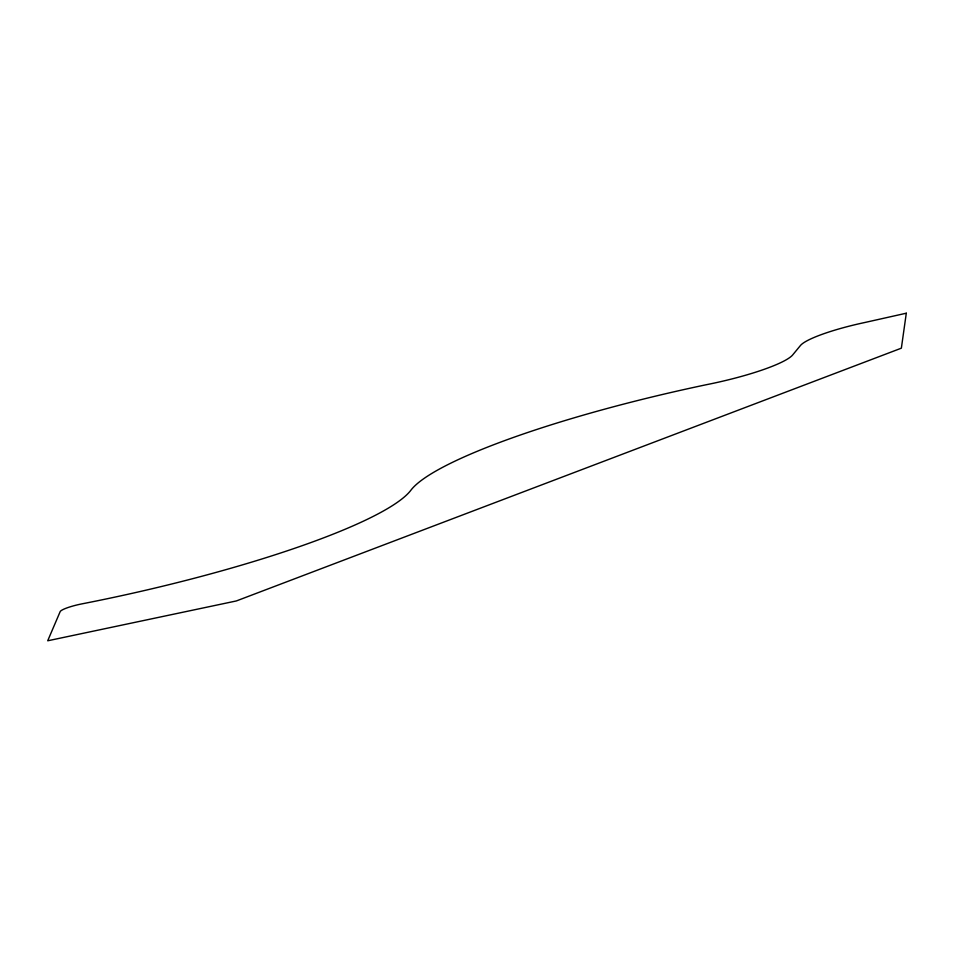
<?xml version="1.0" encoding="UTF-8"?>
<svg xmlns="http://www.w3.org/2000/svg" width="954" height="954" viewBox="0 0 954 954"><rect width="100%" height="100%" fill="white"/><g stroke="black" fill="none" stroke-linecap="round" stroke-linejoin="round"><path stroke-width="1.43" d="M906.3 313.21L901.363 348.174L236.342 600.948L47.7 640.79L60.15 611.669A20.296 3.315 -12.5 0 1 82.235 603.81A304.529 49.739 -12.5 0 0 410.697 490.475A295.859 48.32 -12.5 0 1 706.282 384.724A81.34 13.284 -12.5 0 0 792.75 354.852L800.454 345.503A65.766 10.744 -12.5 0 1 865.218 322.416L906.3 313.21"/></g></svg>
